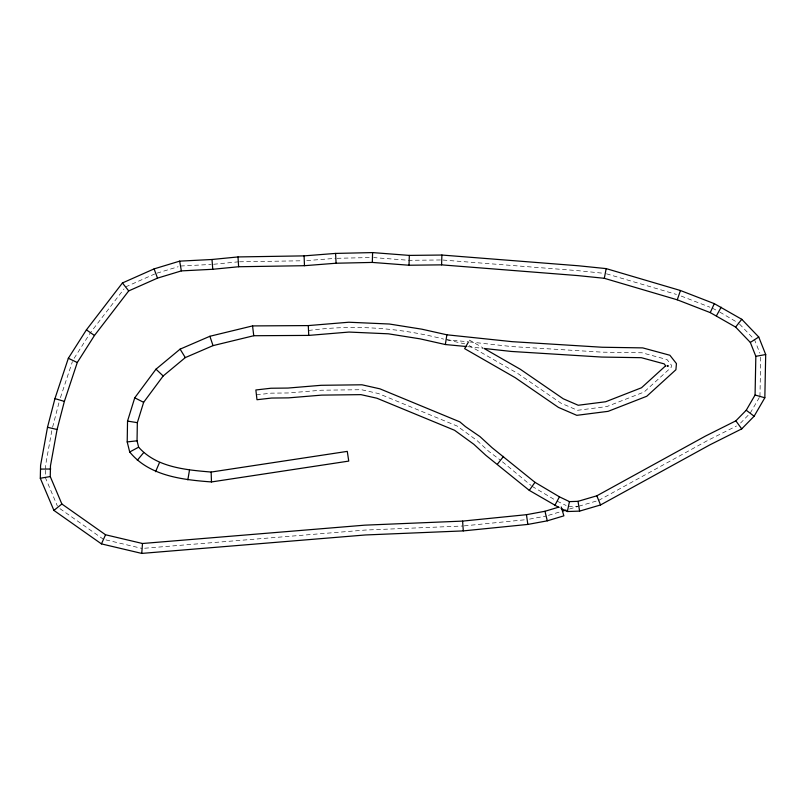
<?xml version="1.0" encoding="UTF-8"?>
<svg xmlns="http://www.w3.org/2000/svg" width="806" height="806" viewBox="0 0 806 806"><rect width="100%" height="100%" fill="white"/><g stroke="black" fill="none" stroke-linecap="round" stroke-linejoin="round"><path stroke-width="0.6" stroke-dasharray="4.03 3.02" d="M759.947 396.401L760.743 356.665M45.73 470.241L45.277 477.404L57.397 506.057M51.806 430.706L45.529 465.566L45.811 469.052M52.602 427.22L59.654 400.008M60.43 397.68L72.419 361.562M469.273 340.555L469.525 340.112L483.026 347.87M759.343 397.459L750.174 413.226L740.543 423.069M74.112 358.348L90.443 332.666L124.043 288.921M598.687 500.385L707.678 440.459L736.563 425.981M125.575 286.936L154.681 274M156.979 273.153L178.156 266.736M548.463 515.346L560.13 511.84M569.469 509.029L577.64 506.571M578.809 506.228L597.518 500.728M529.522 519.124L546.125 516.052M256.419 394.849L271.229 393.147L288.226 392.965L321.443 390.215L361.451 389.711L378.437 393.53L457.183 426.072L476.91 440.449L488.93 451.491L500.526 460.226M464.185 525.875L527.144 519.558M213.62 264.267L238.314 261.839M308.517 330.5C353.673 324.344 399.655 327.77 443.713 339.125M144.627 548.241L365.068 530.066L462.946 525.996M306.713 260.59L335.83 258.323M180.504 266.02L211.162 264.449M568.401 506.581L577.65 506.259M239.533 261.799L301.847 260.781M337.049 258.293L372.453 257.507M440.479 259.965L409.166 260.318L373.682 257.598M442.957 260.046L578.174 270.685L604.016 273.325M446.111 339.669L468.457 341.815M469.697 341.945L511.85 346.57L601.971 352.151L642.029 352.786L667.025 359.567L671.388 365.118L671.186 367.395L644.135 392.008L606.898 406.546L577.519 410.294L560.855 403.101L517.795 373.49L469.243 345.613M467.964 346.701L482.834 348.333M447.28 339.93L464.75 343.85M105.908 539.899L142.118 548.453M606.455 273.798L676.456 294.432M681.171 296.054L709.975 307.227M557.117 501.171L566.144 505.493M712.272 308.124L717.723 310.945M719.859 312.124L738.689 323.186M532.131 486.35L555.032 499.932M59.916 508.636L103.49 539.325M502.44 461.808L531.174 485.565M739.525 324.052L754.537 339.729L759.877 353.179"/><path stroke-width="1.21" d="M466.724 346.56L445.355 344.535L420.027 338.842L388.391 333.815L349.018 332.062L308.738 335.407L253.759 335.729L213.026 345.623L185.299 357.592L163.175 375.979L143.639 402.325L137.342 422.656L137.04 440.801L138.632 447.179C156.485 467.44 185.833 469.878 211.152 472.054L347.275 451.38L348.746 461.092L211.474 481.948C182.539 479.761 149.17 476.044 129.706 451.985L127.197 441.93L127.539 421.095L134.743 397.821L155.991 369.178L180.111 349.139L209.892 336.273L252.55 325.916L308.295 325.584L348.837 322.229L389.389 324.022L421.881 329.191L446.867 334.802L512.263 341.673L602.163 347.245L642.725 347.89L669.887 355.255L676.446 363.607L675.912 369.732L646.765 396.26L608.117 411.342L576.804 415.332L558.467 407.413L515.175 377.651L464.639 348.635L468.306 342.238M558.981 507.508L529.29 490.38L485.786 455.269L473.847 444.297L454.554 430.273L376.906 398.224L360.937 394.638L321.675 395.121L288.457 397.872L271.531 398.053L256.983 399.726L255.865 389.973L270.917 388.24L287.994 388.059L321.201 385.298L361.965 384.794L379.958 388.845L459.823 421.86L465.445 426.616L479.973 436.6L492.083 447.713L534.962 482.32L559.435 496.828L569.439 501.624L578.023 501.332L596.833 495.811L705.381 436.117L735.848 420.843L746.245 410.234L755.071 395.031L755.837 356.323L750.326 342.429L735.616 327.075L710.247 312.607L677.262 299.812L604.319 278.302L577.731 275.581L441.577 264.862L409.005 265.234L372.322 262.424L336.082 263.23L304.477 265.698L238.626 266.746L212.754 269.285L181.36 270.897L157.513 278.12L128.708 290.916L94.473 335.477L77.275 362.519L64.369 401.398L57.075 429.517L50.476 465.777L50.254 476.558L61.861 504.002L105.546 534.771L142.491 543.496L364.765 525.159L462.604 521.099L526.459 514.691L544.977 511.276L558.76 507.125M561.077 508.515L567.364 511.528L579.595 511.115L600.541 504.959L709.975 444.801L741.722 428.883L754.114 416.228L764.834 397.771L765.7 354.539L758.748 337.019L741.762 319.297L714.297 303.64L680.466 290.513L606.172 268.61L578.617 265.789L441.9 255.039L409.327 255.401L372.594 252.59L335.588 253.416L304.094 255.875L238.002 256.933L212.018 259.492L179.657 261.144L154.087 268.892L122.441 282.956L86.423 329.845L68.339 358.277L54.939 398.617L47.504 427.281L40.582 465.364L40.3 478.25L53.911 510.42L101.435 543.889L141.745 553.41L365.37 534.972L463.299 530.902L527.839 524.424L547.284 520.837L563.878 515.84L561.218 506.974M372.322 262.424L372.594 252.59M409.005 265.224L409.327 255.411M441.577 264.862L441.9 255.039M141.745 553.41L142.491 543.496M445.355 344.525L446.867 334.802M187.838 479.872L189.481 470.16M604.319 278.292L606.172 268.62M567.364 511.518L569.439 501.634M677.262 299.802L680.466 290.513M155.578 471.701L159.487 462.563M101.445 543.889L105.546 534.771M710.257 312.607L714.297 303.64M554.8 505.503L559.435 496.839M716.433 315.811L721.179 307.207M529.29 490.38L534.962 482.331M497.483 464.075L503.559 456.367M735.616 327.075L741.762 319.297M137.322 460.256L143.649 452.64M53.911 510.41L61.861 504.002M750.326 342.429L758.738 337.019M129.706 451.985L138.632 447.179M562.467 511.135L565.973 510.087M667.227 366.357L668.386 366.005L667.308 365.471M755.847 356.323L765.7 354.539M40.3 478.25L50.244 476.558M127.207 441.93L137.04 440.801M40.884 469.092L50.728 469.011M127.55 421.095L137.342 422.656M47.514 427.281L57.075 429.517M755.071 395.031L764.834 397.771M54.949 398.617L64.369 401.398M68.339 358.277L77.275 362.519M134.753 397.821L143.629 402.325M86.423 329.845L94.473 335.477M746.245 410.234L754.114 416.228M155.991 369.188L163.175 375.979M122.441 282.956L128.708 290.916M735.858 420.843L741.722 428.883M180.111 349.139L185.299 357.592M596.833 495.811L600.541 504.959M154.087 268.902L157.513 278.12M209.892 336.283L213.026 345.623M544.977 511.276L547.284 520.827M179.657 261.144L181.36 270.887M578.023 501.342L579.595 511.105M526.459 514.691L527.839 524.424M252.55 325.916L253.759 335.729M212.018 259.492L212.754 269.285M462.604 521.099L463.299 530.892M238.002 256.943L238.626 266.736M335.588 253.416L336.082 263.219M308.295 325.594L308.738 335.407M304.094 255.875L304.477 265.688M211.152 472.064L211.474 481.938M665.665 365.783L641.495 387.767L605.669 401.751L578.224 405.257L563.243 398.779L520.414 369.329L484.074 348.464L511.427 351.456L601.78 357.068L641.334 357.693L664.174 363.879L665.665 365.783"/></g></svg>
